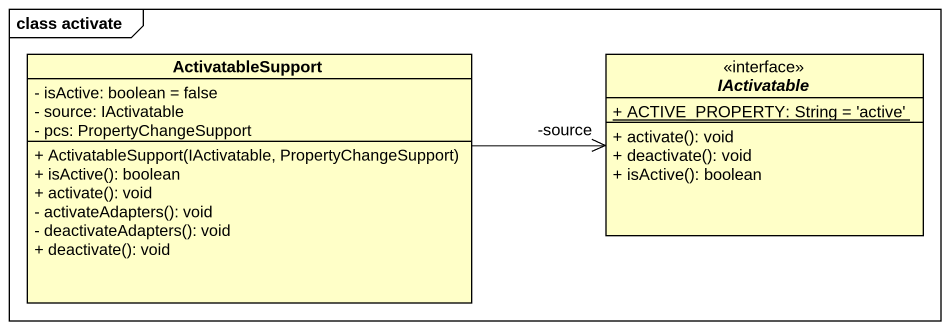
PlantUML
@startuml
mainframe class activate
hide circle
hide empty members
skinparam classAttributeIconSize 0
class ActivatableSupport #FFFFC8 {
  - isActive: boolean = false
  - source: IActivatable
  - pcs: PropertyChangeSupport
  + ActivatableSupport(IActivatable, PropertyChangeSupport)
  + isActive(): boolean
  + activate(): void
  - activateAdapters(): void
  - deactivateAdapters(): void
  + deactivate(): void
}
interface IActivatable #FFFFC8 {
  {static} + ACTIVE_PROPERTY: String = 'active'
  + activate(): void
  + deactivate(): void
  + isActive(): boolean
}
ActivatableSupport -right-> "-source" IActivatable
@enduml
